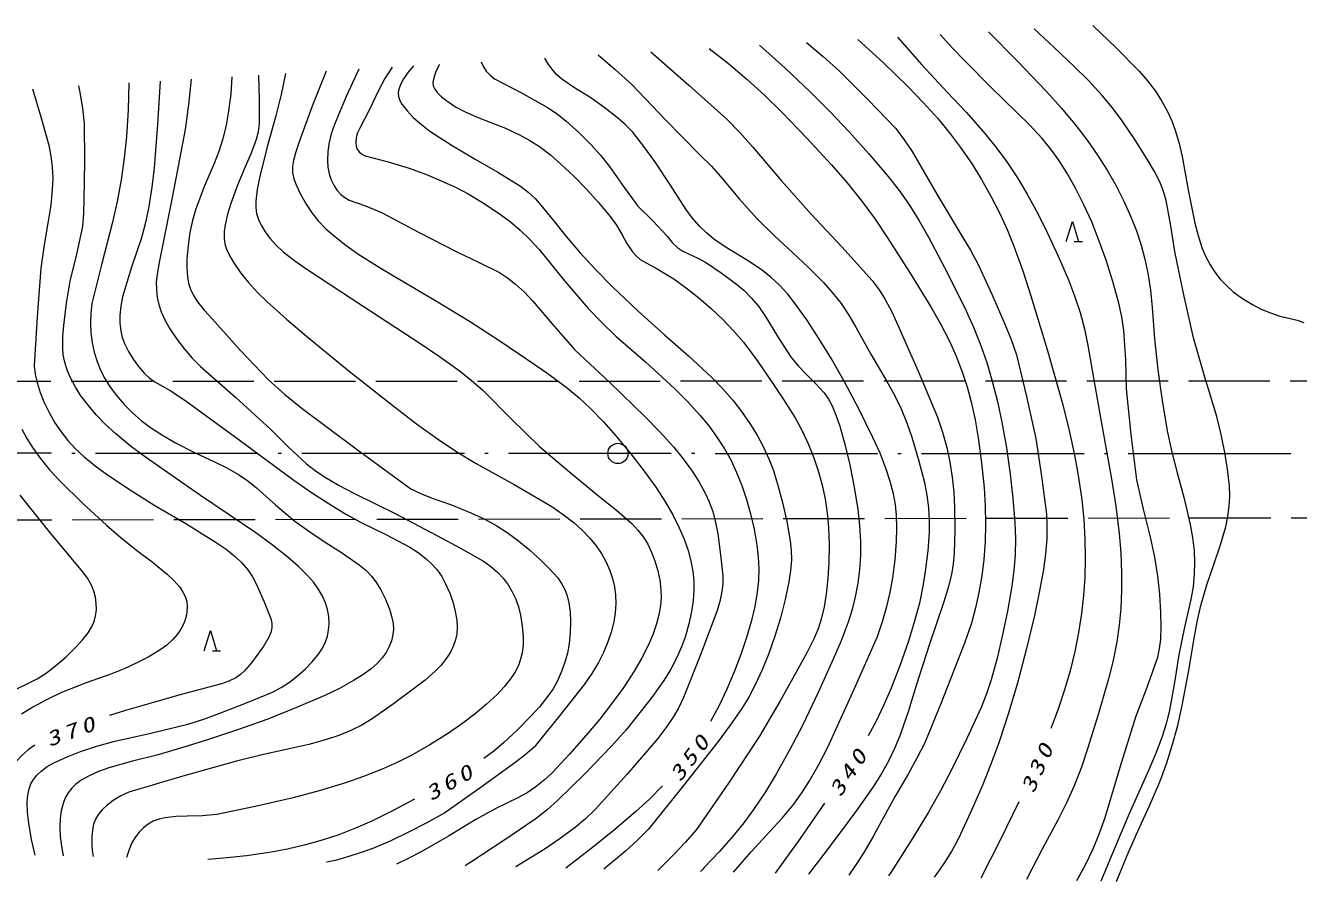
# Model space of a CAD drawing. Units: millimetres, scale not verified. Extents: x 65024 to 705024, y 2827 to 362827.
# Drawn here: x 147034 to 241025, y 234914 to 298102 of the extents above; entities that cross this region are included whole.
import ezdxf

# ---------------------------------------------------------------- set-up
doc = ezdxf.new("R2010")
doc.units = ezdxf.units.MM
doc.header["$LTSCALE"] = 1000
doc.linetypes.add('DASHED', pattern=[7.5, 6, -1.5])
doc.linetypes.add('LONG_DASHED_DOTTED', pattern=[15.25, 12, -1.5, 0.25, -1.5])
doc.layers.add('S-BGD', color=7, linetype='Continuous', lineweight=13)
doc.layers.add('S-BMK', color=2, linetype='LONG_DASHED_DOTTED', lineweight=13)
doc.styles.add('ＭＳ ゴシック', font='')
doc.styles.get('ＭＳ ゴシック').set_extended_font_data('MS Gothic')

# ---------------------------------------------------------------- blocks, each defined once
blk = doc.blocks.new('BUHIN12')
at = {"color": 7, "linetype": 'Continuous', "lineweight": 13}
blk.add_line((146, -746), (746, -746), dxfattribs=at)
blk.add_lwpolyline([(-458, -746), (0, 750), (458, -746)], dxfattribs=at)
blk = doc.blocks.new('BUHIN6')
at = {"color": 2, "linetype": 'Continuous', "lineweight": 13}
for radius in [746, 22.5]:
    blk.add_circle((0, 0), radius, dxfattribs=at)

msp = doc.modelspace()

# ---------------------------------------------------------------- linework, layer by layer
at = {"layer": 'S-BGD', "linetype": 'DASHED'}
for p, q in [((90404, 271832), (299572, 271887)), ((90486, 261527), (300185, 261856))]:
    msp.add_line(p, q, dxfattribs=at)
at = {"layer": 'S-BGD'}
for points in [[(225845, 298102), (227567, 296442), (229256, 294732), (229875, 294014), (230455, 293251), (230913, 292546), (231321, 291808), (231661, 291072), (231948, 290305), (232222, 289378), (232437, 288434), (232877, 285965), (233376, 283506), (233607, 282599), (233895, 281710), (234162, 281063), (234488, 280434), (234836, 279895), (235240, 279381), (235699, 278897), (236207, 278449), (236894, 277954), (237614, 277511), (238268, 277169), (238954, 276879), (239649, 276651), (240395, 276470), (240930, 276356), (241425, 276187)], [(208496, 297068), (210372, 295342), (212214, 293565), (213321, 292424), (214384, 291243), (215253, 290185), (216077, 289088), (216869, 287932), (217616, 286734), (218316, 285497), (218962, 284231), (219513, 283032), (220012, 281800), (220659, 279983), (221253, 278136), (222459, 274174), (223607, 270201), (224075, 268307), (224484, 266400), (224782, 264746), (225020, 263081), (225166, 261638), (225253, 260192), (225279, 258782), (225245, 257363), (225153, 256026), (225001, 254692), (224780, 253288), (224499, 251894), (224152, 250474), (223744, 249062), (223269, 247631), (222746, 246218)], [(211405, 297242), (213224, 295194), (215095, 293178), (216503, 291675), (217872, 290126), (218697, 289100), (219482, 288027), (220264, 286853), (221000, 285638), (221770, 284226), (222491, 282776), (223290, 281070), (224037, 279331), (224491, 278136), (224891, 276914), (225210, 275700), (225471, 274469), (226320, 269549), (227215, 264635), (227524, 262628), (227773, 260613), (227896, 259169), (227960, 257710), (227957, 256389), (227893, 255070), (227776, 253835), (227600, 252609), (227327, 251240), (226994, 249872), (226265, 247323), (225474, 244776), (224994, 243365), (224460, 241978), (223901, 240732), (223283, 239500), (222102, 237294), (220938, 235076)], [(224662, 234985), (225288, 236146), (225862, 237339), (226329, 238473), (226740, 239630), (227849, 243366), (229014, 247083), (229853, 249268), (230634, 251472), (230771, 252121), (230850, 252791), (230883, 253770), (230856, 254754), (230772, 256113), (230628, 257461), (230408, 258852), (230128, 260231), (229574, 262388), (229079, 264555), (228673, 267903), (228325, 271269), (228262, 273427), (228138, 275577), (227974, 276590), (227748, 277604), (227311, 279200), (226818, 280773), (226316, 282193), (225754, 283602), (225181, 284865), (224553, 286102), (223959, 287144), (223315, 288156), (222732, 288966), (222096, 289747), (221175, 290746), (220202, 291712), (218282, 293564), (216408, 295456), (215485, 296437), (214573, 297430)], [(218128, 297642), (220273, 295478), (222386, 293261), (223516, 292001), (224598, 290704), (225418, 289633), (226190, 288528), (226892, 287411), (227549, 286253), (228124, 285130), (228648, 283975), (229054, 282945), (229404, 281892), (229685, 280859), (229908, 279814), (230094, 278559), (230222, 277287), (230400, 274983), (230639, 272678), (230955, 270424), (231332, 268177), (231670, 266615), (232067, 265069), (232579, 263182), (233034, 261275), (233206, 260299), (233318, 259317), (233354, 258470), (233329, 257622), (233233, 256677), (233076, 255738), (232605, 253695), (232193, 251643), (231875, 249610), (231494, 247572), (231246, 246553), (230937, 245542), (230473, 244321), (229949, 243109), (228499, 239860), (227105, 236587), (226765, 235765), (226426, 234942)], [(227597, 234914), (228354, 236786), (229167, 238632), (230003, 240445), (230785, 242284), (231272, 243608), (231706, 244962), (232103, 246419), (232443, 247898), (232903, 250361), (233307, 252849), (233534, 254078), (233820, 255290), (234264, 256808), (234768, 258317), (235238, 259700), (235649, 261099), (235811, 261851), (235914, 262619), (235945, 263362), (235916, 264110), (235775, 265348), (235572, 266588), (235312, 267921), (234992, 269247), (234101, 272142), (233267, 275053), (232546, 278231), (231886, 281414), (231596, 283312), (231247, 285190), (231054, 285856), (230799, 286511), (230394, 287323), (229933, 288112), (228990, 289609), (227998, 291072), (227287, 292020), (226522, 292938), (225514, 294031), (224459, 295085), (222994, 296475), (221499, 297843)], [(193199, 296157), (196020, 293693), (198804, 291180), (199790, 290175), (200733, 289129), (202863, 286631), (205033, 284178), (207307, 281751), (209547, 279272), (210052, 278594), (210510, 277875), (211001, 276954), (211445, 275991), (212934, 272596), (214361, 269192), (214733, 268083), (215049, 266946), (215286, 265861), (215463, 264764), (215575, 263660), (215629, 262543), (215647, 260852), (215604, 259152), (215529, 258360), (215393, 257566), (215130, 256519), (214808, 255485), (213772, 252437), (212796, 249377), (212219, 247515), (211584, 245671), (211201, 244729), (210759, 243803), (210217, 242838), (209621, 241901), (208389, 240149), (207105, 238428), (205973, 236945), (204833, 235467)], [(197500, 296413), (198929, 295293), (200319, 294126), (201601, 292954), (202851, 291730), (204716, 289790), (206539, 287807), (207688, 286487), (208790, 285129), (209761, 283801), (210683, 282437), (212308, 279902), (213882, 277336), (214590, 276084), (215249, 274796), (215746, 273681), (216188, 272542), (216554, 271440), (216862, 270322), (217146, 268996), (217370, 267657), (217617, 265813), (217804, 263963), (217890, 262636), (217915, 261307), (217881, 259997), (217787, 258691), (217640, 257470), (217431, 256249), (217182, 255118), (216871, 253993), (216367, 252520), (215802, 251057), (214643, 248093), (213431, 245159), (212852, 244012), (212219, 242891), (211213, 241175), (210256, 239423), (209617, 238227), (208921, 237052), (208385, 236222), (207824, 235394)], [(201239, 296636), (203119, 294947), (204959, 293214), (206416, 291761), (207836, 290262), (209294, 288634), (210717, 286956), (211531, 285918), (212295, 284846), (213027, 283681), (213714, 282474), (215125, 279776), (216485, 277045), (217032, 275835), (217528, 274591), (218001, 273231), (218415, 271851), (218795, 270350), (219118, 268825), (219452, 266915), (219726, 264994), (219931, 263209), (220075, 261419), (220119, 260232), (220103, 259035), (220011, 257882), (219857, 256724), (219534, 254864), (219152, 253017), (218772, 251413), (218331, 249814), (217989, 248773), (217589, 247752), (216542, 245466), (215439, 243200), (214601, 241599), (213711, 240027), (212435, 237931), (211102, 235857), (210928, 235590), (210752, 235323)], [(204687, 296841), (205932, 295804), (207136, 294722), (209237, 292627), (211294, 290489), (211915, 289670), (212495, 288805), (214321, 285652), (216196, 282537), (216816, 281511), (217383, 280457), (218391, 278271), (219350, 276046), (219797, 274934), (220190, 273794), (220942, 270707), (221635, 267610), (222051, 264832), (222410, 262033), (222453, 261126), (222435, 260217), (222345, 259081), (222194, 257942), (221887, 256241), (221519, 254541), (220910, 252006), (220240, 249476), (219608, 247340), (218917, 245214), (218319, 243582), (217661, 241962), (216814, 240017), (215909, 238090), (215419, 237189), (214879, 236318), (214508, 235774), (214121, 235241)], [(177592, 295227), (177343, 294700), (177147, 294140), (177116, 293891), (177146, 293651), (177252, 293397), (177419, 293159), (177753, 292828), (178146, 292527), (178789, 292106), (179437, 291753), (180383, 291327), (181395, 290938), (182471, 290510), (183520, 290029), (184267, 289620), (184985, 289159), (185786, 288545), (186559, 287876), (187518, 286981), (188432, 286045), (189342, 285039), (190205, 283994), (190663, 283351), (191082, 282658), (191439, 282004), (191844, 281389), (192111, 281094), (192427, 280836), (193676, 280145), (194894, 279401), (195830, 278721), (196738, 277988), (197659, 277203), (198547, 276366), (199314, 275563), (200034, 274720), (201094, 273296), (202113, 271826), (203008, 270504), (203858, 269143), (204373, 268175), (204839, 267171), (205238, 266179), (205581, 265164), (205853, 264180), (206069, 263172), (206221, 262114), (206314, 261038), (206360, 259756), (206346, 258474), (206279, 257308), (206150, 256137), (205992, 255199), (205775, 254275), (205553, 253573), (205272, 252883), (204751, 251839), (204169, 250809), (202724, 248208), (201235, 245651), (198938, 242186), (196588, 238751), (195774, 237810), (194914, 236906), (194323, 236321), (193714, 235738)], [(180676, 295411), (180843, 295046), (181059, 294718), (181338, 294428), (181666, 294175), (183666, 293122), (185575, 292050), (186284, 291570), (186960, 291040), (187882, 290208), (188769, 289326), (189485, 288532), (190155, 287699), (191185, 286205), (192257, 284755), (193345, 283679), (194410, 282540), (194787, 282094), (195206, 281691), (195572, 281446), (195983, 281245), (196628, 280962), (197252, 280623), (198405, 279847), (199527, 279019), (200094, 278531), (200618, 277998), (201145, 277371), (201632, 276696), (202574, 275115), (203558, 273582), (204100, 272951), (204699, 272347), (205369, 271679), (205992, 270974), (206313, 270520), (206588, 270027), (206898, 269288), (207155, 268515), (207556, 267102), (207898, 265680), (208222, 264035), (208487, 262381), (208616, 261201), (208685, 260007), (208679, 258979), (208613, 257953), (208485, 256940), (208298, 255937), (208061, 254986), (207766, 254053), (207246, 252681), (206666, 251319), (205567, 248866), (204411, 246434), (203469, 244650), (202474, 242893), (201660, 241547), (200796, 240236), (200066, 239236), (199289, 238275), (198243, 237095), (197150, 235953), (197009, 235810), (196861, 235661)], [(199304, 235602), (200623, 237115), (201996, 238598), (202896, 239590), (203755, 240626), (204363, 241466), (204929, 242349), (205613, 243551), (206248, 244792), (208127, 248890), (209949, 253010), (210320, 254096), (210637, 255210), (210881, 256260), (211067, 257329), (211234, 258657), (211342, 260006), (211372, 260987), (211341, 261965), (211259, 262747), (211117, 263523), (210881, 264445), (210584, 265360), (210125, 266535), (209607, 267693), (208587, 269754), (207514, 271786), (206532, 273502), (205493, 275196), (204717, 276383), (203891, 277537), (203308, 278265), (202673, 278960), (202081, 279510), (201450, 280014), (200535, 280643), (199575, 281230), (198701, 281757), (197863, 282333), (197309, 282791), (196793, 283295), (196268, 283900), (195791, 284541), (194665, 286321), (193489, 288067), (192700, 289162), (191865, 290217), (191324, 290762), (190733, 291273), (189738, 292063), (188700, 292811), (187636, 293449), (186622, 294129), (186242, 294489), (185904, 294891), (185635, 295279), (185390, 295692)], [(189314, 295925), (190570, 294855), (191792, 293736), (194277, 291142), (196809, 288587), (197673, 287712), (198498, 286791), (199753, 285288), (201057, 283820), (202329, 282569), (203653, 281351), (204819, 280262), (205950, 279124), (206621, 278371), (207250, 277574), (207821, 276725), (208350, 275831), (209451, 273837), (210608, 271868), (211177, 270859), (211697, 269816), (212116, 268772), (212481, 267704), (212969, 266048), (213401, 264369), (213587, 263440), (213713, 262503), (213759, 261598), (213745, 260678), (213646, 259319), (213489, 257968), (213290, 256706), (213033, 255457), (212656, 254048), (212221, 252655), (211615, 250915), (210949, 249187), (210419, 247958), (209835, 246757), (209546, 246213), (209245, 245674)], [(162282, 294315), (162187, 293044), (162030, 291765), (161846, 290748), (161602, 289736), (161315, 288811), (160973, 287907), (160264, 286256), (159606, 284570), (159362, 283709), (159176, 282831), (159036, 281865), (158954, 280871), (158940, 280208), (158987, 279557), (159074, 279092), (159220, 278638), (159448, 278164), (159731, 277713), (160241, 277062), (160807, 276436), (162885, 274147), (164950, 271961), (166188, 270873), (167465, 269831), (171458, 266855), (175495, 263908), (176262, 263538), (177068, 263216), (178497, 262707), (179912, 262139), (180888, 261677), (181837, 261160), (182609, 260673), (183347, 260136), (184240, 259400), (185112, 258602), (185743, 257981), (186331, 257319), (186616, 256915), (186854, 256474), (187031, 255992), (187154, 255478), (187241, 254804), (187270, 254109), (187247, 253277), (187164, 252454), (187043, 251780), (186860, 251101), (186615, 250409), (186312, 249733), (185988, 249148), (185612, 248593), (185006, 247836), (184352, 247115), (183358, 246104), (182327, 245143), (181618, 244548), (180868, 243993)], [(164247, 294432), (164293, 292644), (164280, 290844), (164202, 290263), (164065, 289696), (163686, 288675), (163244, 287661), (162689, 286324), (162187, 284956), (161954, 284184), (161779, 283392), (161710, 282883), (161702, 282375), (161758, 281985), (161875, 281597), (162117, 281077), (162414, 280579), (162943, 279825), (163511, 279118), (164171, 278390), (164881, 277696), (166309, 276412), (167772, 275176), (170938, 272589), (174148, 270043), (175907, 268707), (177710, 267413), (178994, 266567), (180309, 265772), (183118, 264211), (185905, 262592), (186744, 262014), (187550, 261385), (188143, 260848), (188694, 260267), (189162, 259691), (189582, 259076), (189911, 258487), (190184, 257871), (190383, 257282), (190524, 256676), (190598, 256059), (190614, 255428), (190567, 254747), (190461, 254072), (190278, 253329), (190035, 252595), (189716, 251828), (189337, 251077), (188841, 250265), (188297, 249487), (186463, 247144), (184581, 244837), (183902, 244239), (183172, 243678), (180587, 241803), (177988, 239992), (176667, 239246), (175307, 238547), (174004, 237929), (172670, 237363), (171609, 236976), (170519, 236642), (169891, 236478), (169258, 236332)], [(166224, 294549), (165907, 292996), (165530, 291442), (164887, 289153), (164303, 286846), (164141, 285993), (164040, 285131), (164041, 284671), (164103, 284220), (164233, 283783), (164426, 283352), (164721, 282859), (165066, 282401), (165539, 281884), (166061, 281403), (166913, 280732), (167800, 280109), (171959, 277375), (176144, 274656), (177606, 273675), (179043, 272638), (179949, 271915), (180815, 271147), (182882, 269063), (184992, 267021), (187227, 265119), (189496, 263267), (190664, 262322), (191793, 261332), (192247, 260854), (192661, 260331), (192973, 259824), (193234, 259285), (193500, 258577), (193711, 257846), (193860, 257147), (193949, 256433), (193966, 255858), (193922, 255281), (193803, 254603), (193624, 253934), (193342, 253128), (193000, 252333), (192519, 251378), (191982, 250445), (191204, 249268), (190378, 248127), (189432, 246901), (188439, 245715), (187206, 244311), (185914, 242935), (185339, 242394), (184720, 241897), (184072, 241473), (183380, 241094), (181816, 240319), (180281, 239490), (178278, 238272), (176242, 237105), (175342, 236647), (174433, 236206)], [(169228, 294728), (168206, 292139), (167239, 289524), (166983, 288784), (166786, 288034), (166741, 287634), (166757, 287234), (166851, 286790), (167009, 286342), (167362, 285603), (167763, 284901), (168185, 284273), (168654, 283684), (169222, 283095), (169840, 282541), (170688, 281875), (171575, 281254), (173229, 280201), (174918, 279196), (177376, 277759), (179811, 276266), (181982, 274879), (184130, 273434), (185599, 272406), (187040, 271324), (187910, 270605), (188747, 269835), (189704, 268846), (190627, 267805), (191735, 266473), (192794, 265107), (193564, 264034), (194291, 262917), (194822, 261988), (195305, 261022), (195657, 260193), (195954, 259341), (196159, 258574), (196304, 257795), (196376, 257108), (196388, 256420), (196333, 255633), (196217, 254841), (196019, 253927), (195763, 253029), (195477, 252229), (195132, 251443), (194672, 250592), (194154, 249762), (193316, 248567), (192428, 247404), (191379, 246119), (190285, 244874), (188327, 242864), (186317, 240885), (185554, 240211), (184745, 239577), (182349, 237942), (179916, 236355), (179707, 236219), (179498, 236083)], [(171636, 294872), (170714, 292856), (169842, 290804), (169610, 290092), (169434, 289355), (169350, 288761), (169325, 288159), (169365, 287652), (169464, 287151), (169613, 286703), (169819, 286272), (170041, 285932), (170312, 285627), (170605, 285398), (170933, 285219), (172130, 284793), (173308, 284309), (176094, 282818), (178927, 281371), (180490, 280642), (182021, 279863), (182628, 279464), (183202, 279015), (183869, 278406), (184503, 277745), (186033, 275930), (187602, 274162), (190213, 271714), (192778, 269226), (193846, 268132), (194868, 267000), (195583, 266126), (196259, 265203), (196750, 264441), (197192, 263641), (197515, 262941), (197779, 262221), (197988, 261405), (198139, 260571), (198357, 259026), (198514, 257478), (198510, 256894), (198446, 256315), (198290, 255575), (198070, 254835), (196867, 251647), (195612, 248491), (195267, 247763), (194864, 247055), (194316, 246248), (193716, 245472), (191424, 242825), (189092, 240224), (188374, 239547), (187608, 238906), (186516, 238093), (185391, 237330), (184322, 236651), (183240, 235992)], [(174108, 295019), (173578, 294184), (173096, 293313), (172435, 291903), (171718, 290514), (171553, 290172), (171442, 289798), (171416, 289498), (171452, 289187), (171530, 288961), (171662, 288766), (171866, 288601), (172116, 288480), (173806, 288034), (175370, 287561), (176646, 287093), (177908, 286566), (178824, 286145), (179725, 285665), (180891, 284956), (182025, 284196), (182807, 283623), (183556, 282998), (184271, 282304), (184949, 281560), (186735, 279370), (188572, 277213), (189577, 276173), (190624, 275175), (192824, 273251), (194984, 271281), (195922, 270341), (196826, 269349), (197503, 268518), (198133, 267651), (198640, 266859), (199099, 266029), (199532, 265107), (199915, 264150), (200266, 263117), (200561, 262060), (200822, 260913), (201025, 259751), (201131, 258858), (201177, 257962), (201147, 257126), (201056, 256283), (200874, 255227), (200632, 254183), (200273, 252923), (199856, 251682), (199365, 250392), (198816, 249122), (198238, 247911), (197610, 246729)], [(175672, 295112), (175289, 294666), (174947, 294173), (174746, 293798), (174602, 293404), (174558, 293133), (174576, 292857), (174674, 292563), (174833, 292281), (175228, 291779), (175670, 291316), (176263, 290790), (176891, 290312), (178547, 289247), (180230, 288237), (181918, 287267), (183589, 286237), (184141, 285801), (184653, 285319), (185336, 284551), (185985, 283731), (186947, 282518), (187955, 281344), (189146, 280055), (190383, 278804), (192277, 277011), (194219, 275255), (195987, 273708), (197715, 272116), (198503, 271306), (199254, 270448), (199909, 269612), (200521, 268733), (201049, 267869), (201529, 266967), (201918, 266121), (202255, 265245), (202616, 264083), (202924, 262891), (203241, 261488), (203500, 260070), (203572, 259369), (203585, 258666), (203523, 257852), (203400, 257031), (203126, 255734), (202794, 254455), (202380, 253089), (201909, 251742), (201430, 250551), (200893, 249377), (200435, 248514), (199925, 247680), (199073, 246447), (198171, 245247), (195625, 242000), (193028, 238786), (192219, 237964), (191365, 237184), (190566, 236504), (189743, 235834)], [(147740, 236855), (147485, 238015), (147283, 239215), (147196, 240005), (147170, 240800), (147208, 241297), (147303, 241768), (147432, 242127), (147615, 242456), (147869, 242776), (148182, 243071), (148633, 243397), (149134, 243683), (150119, 244127), (151102, 244505), (152312, 244912), (153524, 245257), (156278, 245868), (159016, 246537), (160213, 246910), (161394, 247341), (163341, 248092), (165269, 248900), (165915, 249238), (166527, 249626), (167129, 250093), (167701, 250612), (168209, 251141), (168670, 251708), (168956, 252145), (169186, 252608), (169330, 253032), (169417, 253476), (169450, 253972), (169422, 254471), (169333, 254985), (169186, 255483), (168970, 255984), (168702, 256454), (168321, 256983), (167892, 257477), (167189, 258164), (166430, 258821), (165247, 259760), (164037, 260642), (159959, 263408), (155903, 266231), (154770, 267085), (153672, 267988), (152947, 268649), (152262, 269357), (151677, 270040), (151130, 270775), (150719, 271415), (150355, 272093), (150116, 272657), (149932, 273245), (149826, 273788), (149781, 274341), (149793, 275149), (149866, 275962), (150068, 277602), (150328, 279224), (150823, 281232), (151259, 283256), (151339, 284246), (151360, 285255), (151406, 288064), (151391, 290855), (151263, 292003), (151076, 293148), (151030, 293395), (150982, 293641)], [(147553, 293437), (148178, 291365), (148748, 289260), (148910, 288459), (149014, 287640), (149045, 286823), (149016, 286003), (148896, 284826), (148716, 283650), (148413, 281921), (148171, 280187), (147893, 276593), (147675, 272990), (147752, 272360), (147888, 271738), (148111, 271021), (148396, 270311), (148774, 269531), (149205, 268782), (149663, 268102), (150168, 267460), (150725, 266860), (151332, 266296), (152191, 265594), (153089, 264939), (154826, 263771), (156587, 262660), (158867, 261332), (161125, 259948), (161851, 259438), (162539, 258882), (163015, 258427), (163451, 257926), (163799, 257407), (164103, 256845), (164666, 255570), (165182, 254253), (165234, 253949), (165225, 253638), (165142, 253286), (164999, 252939), (164624, 252314), (164187, 251703), (163711, 251047), (163213, 250460), (162907, 250184), (162555, 249952), (162051, 249702), (161506, 249499), (158523, 248708), (155621, 247877), (154429, 247533), (153231, 247172)], [(154676, 293861), (154610, 291875), (154484, 289891), (154317, 288300), (154090, 286708), (153797, 285098), (153444, 283492), (152660, 280539), (151937, 277574), (151853, 276859), (151829, 276141), (151865, 275411), (151961, 274674), (152111, 273978), (152320, 273298), (152578, 272657), (152891, 272042), (153297, 271398), (153752, 270789), (154325, 270131), (154947, 269508), (155584, 268950), (156267, 268432), (157143, 267855), (158061, 267324), (159516, 266580), (161001, 265887), (161898, 265445), (162760, 264953), (163439, 264488), (164085, 263973), (165484, 262724), (166925, 261519), (168017, 260719), (169157, 259958), (170437, 259148), (171676, 258292), (172156, 257888), (172599, 257433), (172961, 256954), (173278, 256436), (173614, 255754), (173903, 255029), (174067, 254494), (174171, 253953), (174196, 253537), (174161, 253112), (174058, 252682), (173895, 252258), (173664, 251830), (173376, 251426), (172991, 251004), (172564, 250625), (171934, 250161), (171264, 249743), (170210, 249168), (169136, 248649), (167043, 247749), (164923, 246902), (162750, 246125), (160558, 245405), (158651, 244799), (156721, 244249), (154944, 243809), (153180, 243310), (152420, 243033), (151676, 242697), (151196, 242422), (150758, 242101), (150450, 241808), (150184, 241469), (149971, 241090), (149807, 240668), (149673, 240134), (149595, 239578), (149568, 238904), (149602, 238237), (149690, 237524), (149817, 236805)], [(156975, 293998), (156787, 290796), (156539, 287586), (156372, 286158), (156143, 284731), (155899, 283570), (155596, 282419), (154868, 280254), (154196, 278066), (154069, 277392), (154001, 276698), (154002, 276134), (154063, 275566), (154175, 275082), (154345, 274617), (154635, 274035), (154986, 273470), (155367, 272935), (155790, 272445), (156173, 272102), (156594, 271805), (157709, 271155), (158799, 270448), (162818, 267510), (166844, 264550), (168228, 263581), (169652, 262658), (170748, 261999), (171875, 261393), (173647, 260527), (175402, 259603), (176024, 259202), (176619, 258745), (177043, 258351), (177421, 257918), (177763, 257421), (178057, 256886), (178355, 256205), (178604, 255482), (178770, 254853), (178878, 254209), (178907, 253699), (178874, 253196), (178786, 252762), (178637, 252329), (178402, 251851), (178108, 251389), (177717, 250893), (177277, 250431), (176539, 249786), (175759, 249184), (174209, 248019), (172636, 246913), (171858, 246464), (171049, 246067), (170171, 245702), (169264, 245390), (167953, 245030), (166617, 244726), (164613, 244287), (162618, 243787), (158644, 242682), (154673, 241514), (154078, 241229), (153500, 240883), (153068, 240562), (152685, 240202), (152424, 239882), (152214, 239529), (152066, 239151), (151972, 238741), (151922, 238213), (151931, 237651), (151968, 237210), (152025, 236751)], [(159276, 294135), (159080, 292269), (158826, 290411), (157896, 285516), (156913, 280617), (156774, 279901), (156694, 279169), (156697, 278600), (156760, 278032), (156879, 277494), (157058, 276965), (157351, 276329), (157698, 275719), (158214, 274941), (158776, 274204), (159344, 273552), (159959, 272939), (162571, 270635), (165145, 268285), (166440, 266996), (167772, 265757), (168429, 265242), (169122, 264774), (170187, 264156), (171284, 263588), (174367, 262046), (177414, 260456), (179153, 259529), (180856, 258555), (181383, 258176), (181874, 257748), (182292, 257300), (182664, 256812), (182977, 256306), (183240, 255763), (183441, 255181), (183585, 254579), (183707, 253780), (183770, 252969), (183768, 252375), (183704, 251785), (183594, 251318), (183424, 250867), (183162, 250355), (182844, 249868), (182375, 249278), (181854, 248721), (181059, 247977), (180233, 247286), (179237, 246530), (178202, 245822), (176890, 245004), (175554, 244243), (174480, 243693), (173380, 243198), (172003, 242663), (170596, 242182), (168712, 241613), (166803, 241099), (163995, 240453), (161170, 239864), (160075, 239772), (158968, 239740), (158156, 239714), (157345, 239627), (156899, 239523), (156472, 239363), (156095, 239152), (155748, 238888), (155424, 238566), (155150, 238207), (154896, 237759), (154695, 237284), (154594, 236990), (154504, 236691)], [(146764, 268315), (147128, 267625), (147594, 266877), (148111, 266163), (148819, 265305), (149571, 264487), (151280, 262828), (153028, 261215), (154107, 260281), (155237, 259383), (156383, 258518), (157502, 257598), (157986, 257136), (158426, 256632), (158662, 256279), (158842, 255903), (158937, 255571), (158974, 255217), (158951, 254804), (158867, 254394), (158716, 253962), (158508, 253550), (158234, 253145), (157907, 252769), (157459, 252366), (156967, 252005), (156136, 251504), (155264, 251049), (154318, 250610), (153336, 250222), (151510, 249572), (149697, 248862), (148632, 248356), (147582, 247790), (146731, 247279)], [(145750, 248806), (147896, 249879), (148590, 250328), (149252, 250828), (150032, 251505), (150787, 252241), (151254, 252744), (151669, 253280), (151910, 253682), (152097, 254110), (152211, 254536), (152266, 254978), (152264, 255447), (152202, 255910), (152082, 256356), (151903, 256788), (151613, 257299), (151269, 257782), (148912, 260610), (146632, 263439)], [(147723, 244969), (147235, 244625), (146787, 244234), (146351, 243768), (145952, 243251), (145570, 242653), (145233, 242012), (144955, 241363), (144731, 240686), (144592, 240087), (144511, 239473), (144497, 238910), (144544, 238351), (144676, 237641), (144872, 236925)], [(194074, 241970), (193114, 241005), (192107, 240078), (190520, 238732), (188895, 237433), (187922, 236669), (186940, 235902)], [(175750, 241000), (174193, 240162), (172601, 239374), (171393, 238844), (170162, 238369), (168947, 237965), (167708, 237616), (166376, 237309), (165033, 237062), (163352, 236823), (161649, 236642), (161080, 236592), (160499, 236545)], [(206036, 240689), (204229, 238100), (202388, 235527)], [(220370, 240786), (218993, 237964), (217566, 235157)]]:
    msp.add_lwpolyline(points, dxfattribs=at)
at = {"layer": 'S-BMK'}
msp.add_line((91196, 266575), (258150, 266489), dxfattribs=at)

# ---------------------------------------------------------------- block references
at = {"layer": 'S-BGD'}
for p in [(224324, 282892), (160690, 252688)]:
    msp.add_blockref('BUHIN12', p, dxfattribs=at)
at = {"layer": 'S-BMK'}
msp.add_blockref('BUHIN6', (190776, 266513), dxfattribs=at)

# ---------------------------------------------------------------- texts
at = {"layer": 'S-BGD', "char_height": 1100, "attachment_point": 7, "style": 'ＭＳ ゴシック'}
for s, insert, rotation in [('\\T1.33;\\W1.35;\\Q15;370', (148805, 244828), 20), ('\\T1.33;\\W1.35;\\Q15;350', (195393, 242192), 53.1), ('\\T1.33;\\W1.35;\\Q15;340', (207224, 241069), 56.8), ('\\T1.33;\\W1.35;\\Q15;330', (221487, 241351), 66.2), ('\\T1.33;\\W1.35;\\Q15;360', (176972, 240807), 29.5)]:
    msp.add_mtext(s, dxfattribs=dict(at, insert=insert, rotation=rotation))

doc.saveas('drawing.dxf')
